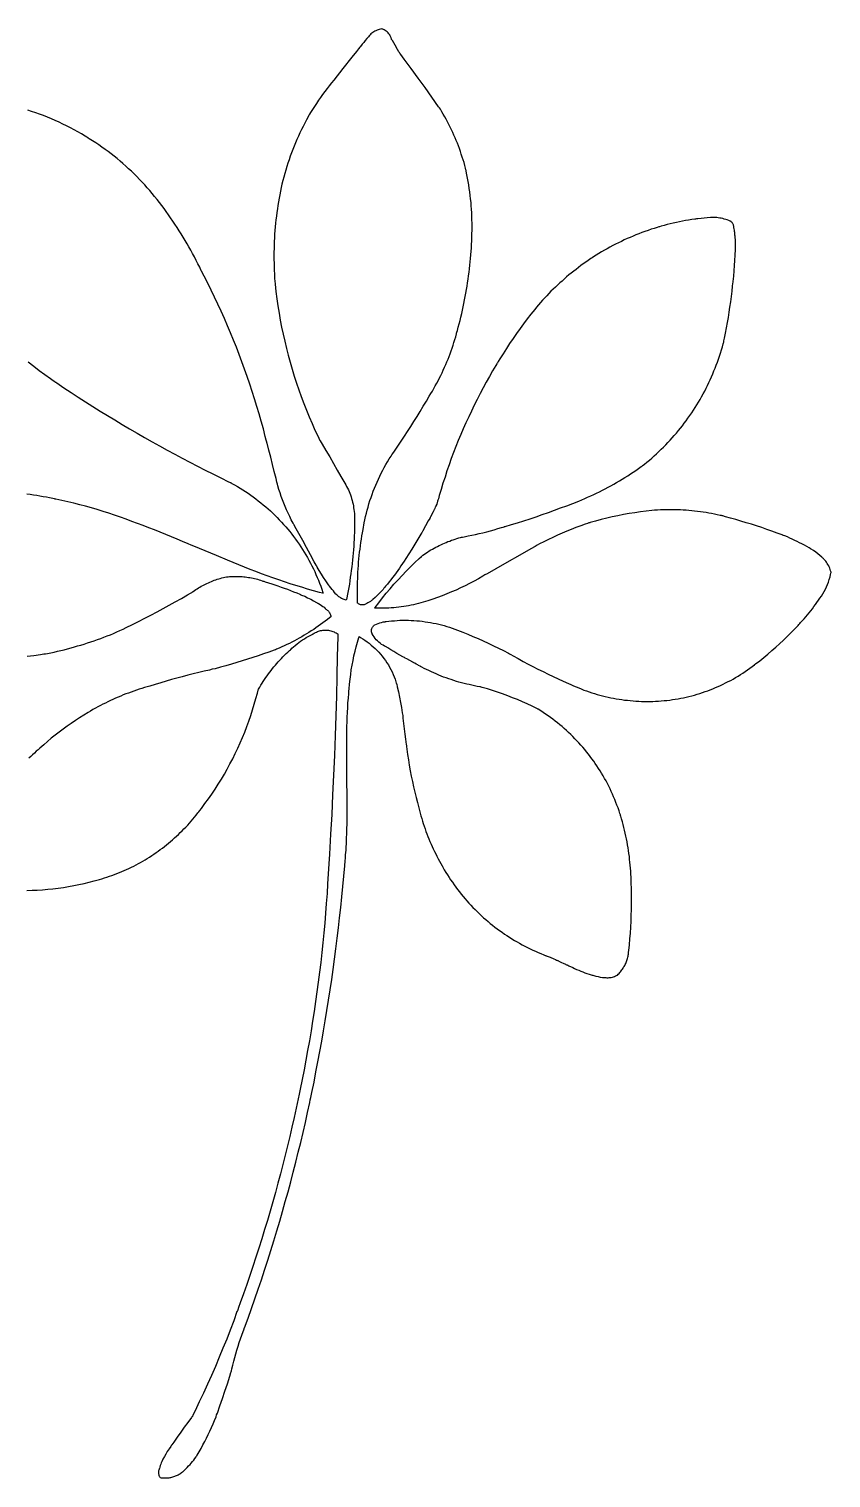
# Model space of a CAD drawing. Extents: x 0 to 908, y 0 to 337.
# Drawn here: x 745.5 to 810.9, y 20.9 to 138.9 of the extents above; entities that cross this region are included whole.
import ezdxf

# ---------------------------------------------------------------- set-up
doc = ezdxf.new("R2010")
doc.units = 0
doc.layers.add('_____1', color=18, linetype='CONTINUOUS')

msp = doc.modelspace()

# ---------------------------------------------------------------- linework, layer by layer
at = {"layer": '_____1'}
for points in [[(745.32, 68.76), (745.75, 68.77), (746.18, 68.79), (746.61, 68.81), (747.03, 68.85), (747.46, 68.89), (747.88, 68.94), (748.31, 69), (748.73, 69.07), (749.15, 69.15), (749.57, 69.23), (749.99, 69.33), (750.41, 69.43), (750.83, 69.54), (751.24, 69.65), (751.45, 69.71), (751.66, 69.78), (751.86, 69.84), (752.06, 69.91), (752.27, 69.98), (752.47, 70.05), (752.67, 70.13), (752.87, 70.21), (753.07, 70.29), (753.26, 70.38), (753.46, 70.46), (753.65, 70.55), (753.85, 70.65), (754.04, 70.74), (754.23, 70.84), (754.42, 70.94), (754.6, 71.04), (754.79, 71.15), (754.97, 71.26), (755.15, 71.37), (755.33, 71.48), (755.51, 71.6), (755.69, 71.71), (755.87, 71.84), (756.04, 71.96), (756.21, 72.08), (756.39, 72.21), (756.55, 72.34), (756.72, 72.47), (756.89, 72.61), (757.05, 72.75), (757.21, 72.89), (757.37, 73.03), (757.53, 73.17), (757.69, 73.32), (757.84, 73.47), (757.99, 73.62), (758.14, 73.77), (758.29, 73.92), (758.44, 74.08), (758.58, 74.24), (758.72, 74.4), (758.86, 74.57), (759, 74.73), (759.14, 74.9), (759.27, 75.07), (759.3, 75.11), (759.34, 75.16), (759.42, 75.26), (759.56, 75.44), (759.85, 75.83), (760.13, 76.21), (760.41, 76.61), (760.67, 77), (760.93, 77.41), (761.19, 77.81), (761.43, 78.22), (761.66, 78.64), (761.89, 79.06), (762.11, 79.48), (762.32, 79.91), (762.53, 80.34), (762.72, 80.78), (762.91, 81.21), (763.09, 81.66), (763.26, 82.1), (763.43, 82.55), (763.58, 83), (763.73, 83.46), (763.87, 83.92), (764, 84.38), (764.12, 84.84), (764.18, 85.08), (764.22, 85.16), (764.31, 85.32), (764.41, 85.47), (764.5, 85.63), (764.6, 85.79), (764.7, 85.94), (764.81, 86.09), (764.91, 86.24), (765.02, 86.39), (765.13, 86.54), (765.24, 86.68), (765.36, 86.83), (765.47, 86.97), (765.59, 87.11), (765.71, 87.25), (765.83, 87.39), (765.96, 87.52), (766.08, 87.66), (766.21, 87.79), (766.34, 87.92), (766.47, 88.05), (766.61, 88.17), (766.74, 88.3), (766.81, 88.36), (766.85, 88.39), (766.86, 88.4), (766.87, 88.41), (766.87, 88.41), (766.87, 88.41), (766.94, 88.48), (767.07, 88.6), (767.21, 88.72), (767.36, 88.84), (767.5, 88.95), (767.65, 89.06), (767.8, 89.16), (767.96, 89.26), (768.11, 89.36), (768.27, 89.45), (768.44, 89.53), (768.6, 89.61), (768.62, 89.62), (768.64, 89.64), (768.68, 89.66), (768.76, 89.71), (768.85, 89.76), (768.93, 89.8), (769.02, 89.84), (769.1, 89.87), (769.19, 89.9), (769.28, 89.92), (769.37, 89.94), (769.46, 89.95), (769.55, 89.96), (769.65, 89.96), (769.74, 89.96), (769.83, 89.96), (769.92, 89.95), (770.01, 89.93), (770.1, 89.91), (770.19, 89.89), (770.28, 89.86), (770.37, 89.82), (770.45, 89.78), (770.54, 89.74), (770.62, 89.69), (770.66, 89.66), (770.67, 89.66), (770.67, 89.65), (770.67, 89.65), (770.67, 89.65), (770.68, 89.65), (770.68, 89.65), (770.67, 89.62), (770.67, 89.42), (770.64, 87.81), (770.61, 86.2), (770.57, 84.59), (770.52, 82.98), (770.46, 81.37), (770.4, 79.76), (770.33, 78.15), (770.26, 76.55), (770.18, 74.94), (770.09, 73.33), (769.99, 71.72), (769.94, 70.92), (769.9, 70.11), (769.85, 69.31), (769.8, 68.51), (769.74, 67.7), (769.68, 66.9), (769.61, 66.1), (769.54, 65.3), (769.46, 64.49), (769.38, 63.69), (769.29, 62.89), (769.19, 62.09), (769.09, 61.3), (768.98, 60.5), (768.87, 59.7), (768.75, 58.9), (768.63, 58.11), (768.5, 57.31), (768.36, 56.52), (768.22, 55.73), (768.08, 54.94), (767.93, 54.14), (767.77, 53.35), (767.61, 52.57), (767.53, 52.17), (767.45, 51.79), (767.28, 51.02), (767.11, 50.25), (766.94, 49.48), (766.76, 48.72), (766.58, 47.95), (766.39, 47.19), (766.2, 46.43), (766, 45.67), (765.8, 44.91), (765.59, 44.15), (765.38, 43.39), (765.16, 42.64), (764.94, 41.88), (764.71, 41.13), (764.48, 40.38), (764.24, 39.63), (764, 38.88), (763.75, 38.13), (763.5, 37.39), (763.25, 36.65), (762.99, 35.9), (762.72, 35.16), (762.59, 34.79), (762.52, 34.61), (762.49, 34.52), (762.48, 34.49), (762.48, 34.48), (762.47, 34.47), (762.46, 34.45), (762.19, 33.7), (761.91, 32.95), (761.62, 32.21), (761.32, 31.47), (761.02, 30.73), (760.71, 29.99), (760.39, 29.26), (760.06, 28.53), (759.73, 27.81), (759.39, 27.09), (759.04, 26.37), (758.86, 26.01), (758.82, 25.92), (758.8, 25.9), (758.8, 25.89), (758.8, 25.89), (758.8, 25.89), (758.79, 25.88), (758.75, 25.83), (758.45, 25.43), (758.16, 25.03), (757.87, 24.63), (757.58, 24.22), (757.3, 23.82), (757.16, 23.61), (757.12, 23.56), (757.1, 23.54), (757.1, 23.52), (757.06, 23.47), (756.92, 23.27), (756.78, 23.06), (756.66, 22.85), (756.54, 22.64), (756.42, 22.42), (756.37, 22.31), (756.36, 22.3), (756.36, 22.3), (756.36, 22.29), (756.35, 22.28), (756.34, 22.25), (756.28, 22.14), (756.24, 22.02), (756.19, 21.91), (756.16, 21.79), (756.13, 21.67), (756.12, 21.64), (756.11, 21.63), (756.11, 21.61), (756.09, 21.55), (756.07, 21.49), (756.06, 21.43), (756.06, 21.37), (756.06, 21.3), (756.07, 21.24), (756.08, 21.18), (756.1, 21.12), (756.12, 21.06), (756.15, 21.01), (756.18, 20.96), (756.19, 20.94), (756.2, 20.94), (756.2, 20.93), (756.2, 20.93), (756.21, 20.93), (756.29, 20.92), (756.37, 20.91), (756.45, 20.9), (756.53, 20.9), (756.61, 20.9), (756.69, 20.9), (756.77, 20.9), (756.84, 20.91), (756.92, 20.92), (757, 20.93), (757.08, 20.95), (757.16, 20.97), (757.23, 20.99), (757.31, 21.01), (757.38, 21.04), (757.46, 21.07), (757.53, 21.1), (757.6, 21.13), (757.67, 21.17), (757.74, 21.21), (757.81, 21.25), (757.88, 21.29), (757.95, 21.34), (758.01, 21.39), (758.07, 21.44), (758.19, 21.54), (758.3, 21.65), (758.41, 21.76), (758.52, 21.88), (758.63, 22), (758.73, 22.11), (758.83, 22.24), (758.93, 22.36), (759.03, 22.49), (759.12, 22.62), (759.16, 22.68), (759.19, 22.71), (759.2, 22.73), (759.22, 22.76), (759.38, 23.04), (759.53, 23.31), (759.68, 23.59), (759.83, 23.87), (759.97, 24.15), (760.11, 24.44), (760.25, 24.72), (760.38, 25.01), (760.51, 25.3), (760.63, 25.59), (760.75, 25.89), (760.8, 26.04), (760.86, 26.18), (761.07, 26.78), (761.28, 27.38), (761.48, 27.98), (761.68, 28.58), (761.87, 29.19), (761.96, 29.49), (761.98, 29.56), (762, 29.64), (762.04, 29.8), (762.12, 30.1), (762.2, 30.41), (762.28, 30.71), (762.37, 31.02), (762.46, 31.32), (762.55, 31.63), (762.65, 31.93), (762.75, 32.23), (762.85, 32.53), (762.96, 32.83), (763.01, 32.98), (763.04, 33.05), (763.05, 33.09), (763.06, 33.11), (763.06, 33.11), (763.07, 33.12), (763.07, 33.12), (763.07, 33.12), (763.07, 33.12), (763.07, 33.13), (763.36, 33.91), (763.64, 34.7), (763.91, 35.48), (764.18, 36.27), (764.45, 37.05), (764.71, 37.84), (764.97, 38.64), (765.22, 39.43), (765.47, 40.22), (765.71, 41.02), (765.94, 41.82), (766.18, 42.61), (766.4, 43.41), (766.62, 44.22), (766.84, 45.02), (767.05, 45.82), (767.26, 46.63), (767.46, 47.43), (767.66, 48.24), (767.85, 49.05), (768.04, 49.86), (768.22, 50.67), (768.4, 51.49), (768.44, 51.69), (768.48, 51.9), (768.57, 52.31), (768.74, 53.14), (768.9, 53.97), (769.06, 54.81), (769.22, 55.64), (769.37, 56.48), (769.51, 57.31), (769.66, 58.15), (769.79, 58.98), (769.93, 59.82), (770.05, 60.66), (770.18, 61.5), (770.3, 62.33), (770.41, 63.17), (770.53, 64.01), (770.63, 64.86), (770.73, 65.7), (770.83, 66.54), (770.93, 67.38), (771.01, 68.23), (771.1, 69.07), (771.18, 69.91), (771.25, 70.76), (771.29, 71.18), (771.31, 71.39), (771.31, 71.42), (771.31, 71.43), (771.31, 71.43), (771.31, 71.44), (771.31, 71.45), (771.31, 71.47), (771.32, 71.67), (771.35, 72.05), (771.38, 72.82), (771.41, 73.6), (771.43, 74.37), (771.44, 75.14), (771.45, 75.91), (771.43, 76.69), (771.42, 77.46), (771.42, 78.23), (771.41, 79.01), (771.41, 79.78), (771.41, 81.33), (771.41, 81.71), (771.42, 82.1), (771.43, 82.49), (771.45, 82.87), (771.47, 83.26), (771.49, 83.65), (771.51, 84.03), (771.54, 84.42), (771.57, 84.8), (771.59, 84.99), (771.6, 85.19), (771.64, 85.57), (771.68, 85.96), (771.73, 86.34), (771.78, 86.72), (771.85, 87.1), (771.92, 87.48), (772, 87.86), (772.09, 88.24), (772.18, 88.61), (772.28, 88.99), (772.39, 89.36), (772.41, 89.41), (772.41, 89.43), (772.41, 89.43), (772.42, 89.44), (772.42, 89.44), (772.43, 89.43), (772.52, 89.37), (772.71, 89.26), (772.89, 89.14), (773.07, 89.02), (773.24, 88.89), (773.41, 88.75), (773.57, 88.61), (773.73, 88.46), (773.88, 88.31), (774.03, 88.16), (774.17, 88), (774.3, 87.83), (774.44, 87.66), (774.56, 87.49), (774.68, 87.31), (774.8, 87.13), (774.9, 86.94), (775.01, 86.75), (775.1, 86.56), (775.19, 86.36), (775.27, 86.16), (775.35, 85.96), (775.42, 85.76), (775.45, 85.65), (775.47, 85.6), (775.47, 85.59), (775.48, 85.58), (775.48, 85.58), (775.48, 85.56), (775.53, 85.35), (775.63, 84.93), (775.72, 84.51), (775.8, 84.08), (775.87, 83.65), (775.94, 83.22), (775.95, 83.11), (775.97, 83.01), (775.99, 82.79), (776.03, 82.36), (776.09, 81.93), (776.14, 81.5), (776.2, 81.07), (776.26, 80.64), (776.27, 80.58), (776.27, 80.57), (776.28, 80.54), (776.28, 80.49), (776.31, 80.27), (776.37, 79.83), (776.44, 79.39), (776.51, 78.95), (776.59, 78.51), (776.67, 78.08), (776.76, 77.64), (776.85, 77.21), (776.95, 76.77), (777.06, 76.34), (777.17, 75.91), (777.28, 75.48), (777.34, 75.27), (777.39, 75.05), (777.45, 74.84), (777.52, 74.63), (777.58, 74.41), (777.65, 74.2), (777.72, 73.99), (777.79, 73.78), (777.87, 73.57), (777.94, 73.36), (778.02, 73.16), (778.11, 72.95), (778.19, 72.75), (778.28, 72.54), (778.37, 72.34), (778.46, 72.14), (778.56, 71.94), (778.66, 71.74), (778.76, 71.54), (778.86, 71.34), (778.96, 71.15), (779.07, 70.95), (779.18, 70.76), (779.21, 70.71), (779.22, 70.69), (779.23, 70.67), (779.23, 70.67), (779.23, 70.66), (779.24, 70.65), (779.36, 70.44), (779.49, 70.23), (779.62, 70.03), (779.75, 69.82), (779.88, 69.62), (780.02, 69.42), (780.16, 69.22), (780.3, 69.03), (780.44, 68.83), (780.59, 68.64), (780.74, 68.45), (780.9, 68.27), (781.05, 68.08), (781.21, 67.9), (781.37, 67.72), (781.53, 67.55), (781.7, 67.37), (781.87, 67.2), (782.04, 67.03), (782.21, 66.87), (782.39, 66.7), (782.57, 66.54), (782.75, 66.38), (782.93, 66.23), (783.11, 66.07), (783.3, 65.92), (783.49, 65.77), (783.68, 65.63), (783.87, 65.49), (784.07, 65.35), (784.27, 65.21), (784.47, 65.08), (784.67, 64.95), (784.87, 64.82), (785.08, 64.69), (785.29, 64.57), (785.5, 64.45), (785.71, 64.34), (785.92, 64.22), (786.14, 64.11), (786.35, 64.01), (786.57, 63.9), (786.79, 63.8), (787.02, 63.7), (787.24, 63.61), (787.47, 63.52), (787.58, 63.47), (787.61, 63.46), (787.62, 63.46), (787.63, 63.46), (787.63, 63.46), (787.63, 63.45), (787.67, 63.44), (787.98, 63.32), (788.28, 63.19), (788.43, 63.12), (788.51, 63.09), (788.51, 63.08), (788.52, 63.08), (788.52, 63.08), (788.52, 63.08), (788.53, 63.08), (788.55, 63.07), (788.58, 63.05), (788.62, 63.04), (788.66, 63.02), (788.71, 63), (788.76, 62.97), (788.82, 62.95), (788.87, 62.92), (789.12, 62.81), (789.18, 62.78), (789.23, 62.76), (789.28, 62.73), (789.33, 62.71), (789.37, 62.69), (789.41, 62.67), (789.44, 62.66), (789.46, 62.65), (789.47, 62.65), (789.47, 62.65), (789.47, 62.65), (789.47, 62.65), (789.48, 62.64), (789.48, 62.64), (789.5, 62.63), (789.66, 62.55), (789.83, 62.48), (789.99, 62.4), (790.15, 62.33), (790.32, 62.26), (790.49, 62.19), (790.66, 62.13), (790.82, 62.06), (790.99, 62), (791.17, 61.95), (791.34, 61.89), (791.42, 61.86), (791.43, 61.86), (791.44, 61.86), (791.45, 61.86), (791.47, 61.85), (791.56, 61.82), (791.73, 61.77), (791.9, 61.74), (792.08, 61.7), (792.26, 61.68), (792.44, 61.66), (792.53, 61.66), (792.62, 61.65), (792.71, 61.65), (792.8, 61.66), (792.89, 61.67), (792.98, 61.68), (793.07, 61.7), (793.15, 61.72), (793.24, 61.75), (793.32, 61.79), (793.41, 61.83), (793.45, 61.85), (793.47, 61.86), (793.48, 61.86), (793.48, 61.87), (793.49, 61.87), (793.55, 61.94), (793.61, 62), (793.67, 62.07), (793.73, 62.13), (793.79, 62.2), (793.84, 62.28), (793.89, 62.35), (793.94, 62.42), (793.98, 62.5), (794.03, 62.57), (794.07, 62.65), (794.11, 62.73), (794.15, 62.81), (794.18, 62.89), (794.21, 62.97), (794.24, 63.06), (794.27, 63.14), (794.29, 63.22), (794.32, 63.31), (794.34, 63.4), (794.35, 63.48), (794.37, 63.57), (794.38, 63.66), (794.38, 63.68), (794.38, 63.69), (794.38, 63.69), (794.38, 63.71), (794.39, 63.74), (794.4, 63.86), (794.45, 64.33), (794.5, 64.81), (794.54, 65.29), (794.57, 65.77), (794.6, 66.25), (794.61, 66.73), (794.63, 67.21), (794.63, 67.69), (794.63, 68.17), (794.63, 68.65), (794.6, 69.61), (794.59, 69.85), (794.58, 70.09), (794.56, 70.33), (794.54, 70.57), (794.52, 70.81), (794.5, 71.05), (794.47, 71.29), (794.45, 71.53), (794.41, 71.77), (794.38, 72), (794.34, 72.24), (794.3, 72.48), (794.26, 72.72), (794.21, 72.95), (794.16, 73.19), (794.11, 73.42), (794.06, 73.66), (794, 73.89), (793.94, 74.12), (793.88, 74.35), (793.81, 74.59), (793.75, 74.82), (793.74, 74.83), (793.74, 74.84), (793.74, 74.84), (793.74, 74.85), (793.72, 74.91), (793.68, 75.02), (793.61, 75.25), (793.53, 75.48), (793.44, 75.71), (793.36, 75.93), (793.27, 76.16), (793.17, 76.38), (793.08, 76.6), (792.98, 76.82), (792.88, 77.04), (792.77, 77.25), (792.66, 77.46), (792.55, 77.68), (792.43, 77.88), (792.31, 78.09), (792.19, 78.3), (792.07, 78.5), (791.94, 78.7), (791.81, 78.9), (791.67, 79.1), (791.54, 79.3), (791.4, 79.49), (791.25, 79.68), (791.11, 79.87), (790.96, 80.05), (790.81, 80.24), (790.65, 80.42), (790.5, 80.6), (790.34, 80.78), (790.17, 80.95), (790.01, 81.12), (789.84, 81.29), (789.67, 81.46), (789.49, 81.63), (789.32, 81.79), (789.14, 81.95), (788.96, 82.11), (788.77, 82.26), (788.59, 82.41), (788.4, 82.56), (788.21, 82.71), (788.01, 82.85), (787.82, 82.99), (787.62, 83.13), (787.42, 83.26), (787.22, 83.39), (787.01, 83.52), (787, 83.52), (787, 83.52), (787, 83.53), (786.98, 83.53), (786.96, 83.55), (786.91, 83.57), (786.52, 83.76), (786.13, 83.95), (785.73, 84.13), (785.34, 84.3), (784.93, 84.46), (784.53, 84.62), (784.12, 84.77), (783.71, 84.91), (783.3, 85.05), (782.88, 85.17), (782.46, 85.29), (782.36, 85.32), (782.31, 85.33), (782.25, 85.35), (782.04, 85.38), (781.83, 85.43), (781.61, 85.47), (781.4, 85.52), (781.19, 85.57), (780.97, 85.62), (780.76, 85.67), (780.55, 85.73), (780.35, 85.79), (780.14, 85.86), (779.93, 85.93), (779.72, 86), (779.52, 86.07), (779.31, 86.14), (779.11, 86.22), (778.91, 86.3), (778.71, 86.39), (778.51, 86.47), (778.31, 86.56), (778.11, 86.66), (777.92, 86.75), (777.72, 86.85), (777.53, 86.95), (777.48, 86.97), (777.47, 86.98), (777.47, 86.98), (777.47, 86.98), (777.47, 86.98), (777.46, 86.98), (777.46, 86.98), (777.45, 86.99), (777.42, 87.01), (777.4, 87.02), (777.4, 87.02), (777.27, 87.09), (777.24, 87.11), (777.22, 87.12), (777.22, 87.12), (777.2, 87.13), (777.08, 87.2), (776.95, 87.27), (776.89, 87.3), (776.86, 87.32), (776.85, 87.32), (776.83, 87.33), (776.8, 87.35), (776.3, 87.62), (776.17, 87.69), (776.14, 87.7), (776.13, 87.71), (776.12, 87.72), (776.11, 87.72), (776.11, 87.72), (775.98, 87.79), (775.73, 87.93), (775.48, 88.07), (775.24, 88.22), (775, 88.37), (774.76, 88.53), (774.7, 88.56), (774.68, 88.57), (774.67, 88.58), (774.63, 88.6), (774.57, 88.63), (774.5, 88.66), (774.37, 88.73), (774.25, 88.8), (774.13, 88.89), (774.02, 88.98), (773.91, 89.08), (773.82, 89.18), (773.72, 89.29), (773.64, 89.41), (773.56, 89.53), (773.49, 89.66), (773.47, 89.69), (773.47, 89.71), (773.46, 89.72), (773.45, 89.75), (773.44, 89.82), (773.43, 89.89), (773.43, 89.96), (773.44, 90.02), (773.46, 90.09), (773.48, 90.15), (773.52, 90.21), (773.55, 90.27), (773.6, 90.32), (773.65, 90.36), (773.71, 90.4), (773.84, 90.46), (773.98, 90.51), (774.11, 90.55), (774.25, 90.59), (774.39, 90.63), (774.46, 90.64), (774.49, 90.65), (774.51, 90.65), (774.51, 90.65), (774.53, 90.65), (774.56, 90.66), (774.61, 90.67), (774.84, 90.69), (775.07, 90.72), (775.29, 90.73), (775.52, 90.75), (775.75, 90.76), (775.98, 90.76), (776.2, 90.76), (776.43, 90.76), (776.66, 90.75), (776.89, 90.74), (777.11, 90.73), (777.34, 90.71), (777.57, 90.68), (777.79, 90.65), (778.02, 90.62), (778.24, 90.58), (778.46, 90.54), (778.69, 90.5), (778.91, 90.45), (779.13, 90.39), (779.35, 90.33), (779.57, 90.27), (779.79, 90.2), (780.01, 90.13), (780.43, 89.96), (780.86, 89.8), (781.28, 89.62), (781.7, 89.45), (782.12, 89.27), (782.53, 89.08), (782.95, 88.89), (783.36, 88.69), (783.77, 88.49), (784.18, 88.29), (784.59, 88.08), (784.69, 88.03), (784.79, 87.97), (784.98, 87.86), (785.38, 87.64), (785.78, 87.42), (786.19, 87.2), (786.59, 86.99), (787, 86.78), (787.41, 86.58), (787.82, 86.38), (788.23, 86.19), (788.65, 85.99), (789.06, 85.81), (789.48, 85.62), (789.69, 85.52), (789.9, 85.43), (790.11, 85.34), (790.32, 85.25), (790.53, 85.17), (790.74, 85.08), (790.96, 85.01), (791.17, 84.93), (791.39, 84.86), (791.61, 84.79), (791.83, 84.73), (792.05, 84.67), (792.27, 84.61), (792.49, 84.56), (792.71, 84.51), (792.94, 84.46), (793.16, 84.41), (793.38, 84.37), (793.61, 84.34), (793.84, 84.3), (794.06, 84.27), (794.29, 84.25), (794.52, 84.22), (794.75, 84.2), (794.98, 84.18), (795.21, 84.17), (795.44, 84.16), (795.67, 84.15), (795.9, 84.15), (796.13, 84.15), (796.37, 84.16), (796.59, 84.17), (796.82, 84.18), (797.05, 84.2), (797.28, 84.22), (797.51, 84.24), (797.74, 84.27), (797.96, 84.3), (798.19, 84.33), (798.42, 84.37), (798.64, 84.41), (798.86, 84.46), (799.09, 84.51), (799.31, 84.56), (799.53, 84.61), (799.75, 84.67), (799.97, 84.74), (800.19, 84.8), (800.41, 84.87), (800.62, 84.95), (800.84, 85.02), (801.05, 85.1), (801.26, 85.19), (801.47, 85.28), (801.68, 85.37), (801.89, 85.46), (802.1, 85.56), (802.3, 85.66), (802.51, 85.77), (802.71, 85.87), (802.91, 85.98), (803.11, 86.1), (803.31, 86.22), (803.5, 86.34), (803.7, 86.46), (803.89, 86.59), (804.08, 86.72), (804.27, 86.86), (804.46, 86.99), (804.64, 87.14), (804.64, 87.14), (804.64, 87.14), (804.64, 87.14), (804.64, 87.14), (804.64, 87.14), (804.64, 87.14), (804.64, 87.14), (804.65, 87.14), (804.66, 87.15), (804.74, 87.21), (805.08, 87.47), (805.41, 87.74), (805.74, 88.01), (806.06, 88.29), (806.38, 88.57), (806.7, 88.85), (807.01, 89.14), (807.31, 89.44), (807.62, 89.74), (807.91, 90.04), (808.2, 90.35), (808.28, 90.43), (808.31, 90.47), (808.32, 90.48), (808.33, 90.48), (808.34, 90.49), (808.41, 90.57), (808.55, 90.73), (808.69, 90.88), (808.83, 91.05), (808.97, 91.21), (809.11, 91.37), (809.24, 91.54), (809.37, 91.71), (809.5, 91.88), (809.62, 92.05), (809.74, 92.22), (809.86, 92.4), (809.99, 92.57), (810.12, 92.74), (810.23, 92.92), (810.34, 93.11), (810.44, 93.29), (810.53, 93.49), (810.61, 93.68), (810.69, 93.88), (810.75, 94.08), (810.81, 94.29), (810.86, 94.5), (810.88, 94.6), (810.89, 94.65), (810.89, 94.67), (810.89, 94.67), (810.89, 94.69), (810.86, 94.8), (810.83, 94.9), (810.79, 95.01), (810.74, 95.11), (810.7, 95.21), (810.64, 95.3), (810.58, 95.4), (810.52, 95.49), (810.46, 95.58), (810.39, 95.66), (810.31, 95.75), (810.27, 95.79), (810.23, 95.82), (810.15, 95.9), (809.99, 96.04), (809.81, 96.18), (809.64, 96.31), (809.46, 96.44), (809.27, 96.56), (809.26, 96.57), (809.25, 96.57), (809.25, 96.57), (809.24, 96.58), (809.2, 96.6), (809.1, 96.66), (808.91, 96.77), (808.72, 96.87), (808.52, 96.98), (808.32, 97.08), (808.13, 97.18), (807.93, 97.27), (807.73, 97.37), (807.53, 97.46), (807.33, 97.55), (807.12, 97.63), (807.02, 97.67), (806.97, 97.69), (806.94, 97.7), (806.94, 97.71), (806.93, 97.71), (806.93, 97.71), (806.9, 97.72), (806.49, 97.87), (806.07, 98.02), (805.65, 98.17), (805.24, 98.31), (804.82, 98.45), (804.4, 98.58), (803.97, 98.71), (803.55, 98.84), (803.13, 98.96), (802.7, 99.09), (802.28, 99.2), (802.07, 99.26), (802.01, 99.27), (801.96, 99.29), (801.84, 99.31), (801.61, 99.36), (801.39, 99.41), (801.16, 99.46), (800.93, 99.5), (800.7, 99.54), (800.47, 99.57), (800.24, 99.6), (800, 99.63), (799.77, 99.66), (799.54, 99.68), (799.31, 99.7), (799.08, 99.72), (798.84, 99.74), (798.61, 99.75), (798.38, 99.76), (798.15, 99.76), (797.91, 99.77), (797.68, 99.77), (797.45, 99.76), (797.21, 99.76), (796.98, 99.75), (796.75, 99.74), (796.63, 99.73), (796.51, 99.72), (796.28, 99.7), (795.82, 99.65), (795.35, 99.59), (794.89, 99.52), (794.43, 99.45), (793.97, 99.37), (793.51, 99.28), (793.06, 99.18), (792.6, 99.08), (792.15, 98.97), (791.7, 98.85), (791.25, 98.72), (791.22, 98.71), (791.2, 98.71), (791.15, 98.69), (791.05, 98.66), (790.86, 98.59), (790.48, 98.46), (790.09, 98.31), (789.71, 98.17), (789.34, 98.01), (788.96, 97.85), (788.59, 97.69), (788.22, 97.52), (787.85, 97.34), (787.48, 97.16), (787.12, 96.98), (786.94, 96.88), (786.85, 96.83), (786.76, 96.78), (786.41, 96.58), (785.7, 96.17), (784.28, 95.36), (782.85, 94.56), (782.68, 94.46), (782.5, 94.36), (782.15, 94.15), (781.79, 93.96), (781.43, 93.76), (781.06, 93.58), (780.69, 93.4), (780.32, 93.23), (779.95, 93.07), (779.57, 92.91), (779.19, 92.76), (778.81, 92.62), (778.42, 92.49), (778.03, 92.35), (777.84, 92.29), (777.64, 92.24), (777.45, 92.18), (777.25, 92.13), (777.05, 92.08), (776.85, 92.03), (776.65, 91.99), (776.45, 91.95), (776.25, 91.92), (776.05, 91.88), (775.85, 91.85), (775.65, 91.83), (775.44, 91.8), (775.24, 91.79), (775.04, 91.77), (774.83, 91.76), (774.63, 91.75), (774.42, 91.74), (774.22, 91.74), (774.02, 91.74), (773.81, 91.74), (773.71, 91.74), (773.68, 91.74), (773.68, 91.74), (773.67, 91.74), (773.67, 91.74), (773.67, 91.74), (773.68, 91.76), (773.72, 91.8), (774.02, 92.19), (774.32, 92.58), (774.63, 92.96), (774.94, 93.33), (775.26, 93.7), (775.59, 94.06), (775.92, 94.42), (776.26, 94.77), (776.6, 95.12), (776.95, 95.46), (777.31, 95.8), (777.49, 95.97), (777.5, 95.98), (777.51, 95.98), (777.52, 96), (777.55, 96.02), (777.62, 96.06), (777.74, 96.15), (777.87, 96.24), (778, 96.32), (778.13, 96.41), (778.27, 96.49), (778.4, 96.56), (778.54, 96.64), (778.67, 96.71), (778.81, 96.78), (778.95, 96.85), (779.09, 96.92), (779.23, 96.99), (779.37, 97.05), (779.51, 97.11), (779.66, 97.17), (779.8, 97.22), (779.95, 97.28), (780.09, 97.33), (780.24, 97.38), (780.39, 97.42), (780.54, 97.47), (780.69, 97.51), (780.76, 97.53), (780.84, 97.54), (780.99, 97.57), (781.3, 97.63), (781.6, 97.7), (781.91, 97.76), (782.21, 97.83), (782.51, 97.9), (782.82, 97.98), (783.12, 98.06), (783.42, 98.14), (783.72, 98.23), (784.02, 98.32), (784.17, 98.36), (784.24, 98.38), (784.28, 98.4), (784.3, 98.4), (784.3, 98.4), (784.31, 98.41), (784.33, 98.41), (784.83, 98.56), (785.34, 98.71), (785.85, 98.87), (786.35, 99.03), (786.85, 99.19), (787.35, 99.37), (787.85, 99.54), (788.35, 99.72), (788.84, 99.91), (789.34, 100.09), (789.83, 100.29), (790.32, 100.48), (790.57, 100.58), (790.81, 100.68), (791.05, 100.79), (791.3, 100.9), (791.54, 101.01), (791.78, 101.12), (792.01, 101.24), (792.25, 101.35), (792.49, 101.47), (792.72, 101.6), (792.95, 101.72), (793.18, 101.85), (793.41, 101.98), (793.64, 102.12), (793.87, 102.25), (794.09, 102.39), (794.32, 102.53), (794.54, 102.68), (794.76, 102.82), (794.98, 102.97), (795.19, 103.12), (795.41, 103.28), (795.52, 103.35), (795.54, 103.37), (795.56, 103.38), (795.56, 103.39), (795.57, 103.39), (795.58, 103.4), (795.68, 103.48), (795.88, 103.65), (796.08, 103.81), (796.28, 103.98), (796.48, 104.16), (796.67, 104.33), (796.86, 104.51), (797.04, 104.69), (797.23, 104.87), (797.41, 105.05), (797.59, 105.24), (797.77, 105.43), (797.94, 105.62), (798.11, 105.82), (798.28, 106.01), (798.45, 106.21), (798.61, 106.41), (798.77, 106.61), (798.93, 106.82), (799.08, 107.02), (799.23, 107.23), (799.38, 107.44), (799.53, 107.66), (799.67, 107.87), (799.81, 108.09), (799.95, 108.31), (800.08, 108.53), (800.21, 108.75), (800.34, 108.97), (800.47, 109.2), (800.59, 109.43), (800.71, 109.66), (800.82, 109.89), (800.93, 110.12), (801.04, 110.35), (801.15, 110.59), (801.25, 110.83), (801.35, 111.07), (801.45, 111.31), (801.54, 111.55), (801.63, 111.79), (801.72, 112.04), (801.8, 112.28), (801.88, 112.53), (801.96, 112.78), (802.03, 113.03), (802.1, 113.28), (802.11, 113.31), (802.12, 113.33), (802.12, 113.34), (802.12, 113.34), (802.13, 113.37), (802.14, 113.42), (802.16, 113.53), (802.2, 113.74), (802.29, 114.16), (802.37, 114.58), (802.44, 115.01), (802.52, 115.43), (802.58, 115.86), (802.65, 116.28), (802.71, 116.71), (802.77, 117.14), (802.82, 117.56), (802.87, 117.99), (802.89, 118.2), (802.91, 118.31), (802.91, 118.32), (802.91, 118.32), (802.91, 118.33), (802.91, 118.34), (802.91, 118.37), (802.96, 118.79), (803, 119.22), (803.03, 119.65), (803.06, 120.08), (803.08, 120.51), (803.08, 120.72), (803.09, 120.78), (803.09, 120.8), (803.09, 120.82), (803.09, 120.82), (803.09, 120.83), (803.09, 120.88), (803.09, 121.1), (803.1, 121.31), (803.09, 121.53), (803.09, 121.74), (803.07, 121.95), (803.07, 122.06), (803.07, 122.08), (803.07, 122.08), (803.07, 122.08), (803.06, 122.1), (803.06, 122.12), (803.05, 122.23), (803.04, 122.34), (803.03, 122.44), (803.01, 122.55), (802.99, 122.66), (802.98, 122.71), (802.98, 122.76), (802.97, 122.82), (802.96, 122.87), (802.95, 122.92), (802.93, 122.98), (802.91, 123.02), (802.88, 123.07), (802.85, 123.12), (802.82, 123.16), (802.78, 123.2), (802.74, 123.24), (802.72, 123.26), (802.72, 123.26), (802.71, 123.26), (802.7, 123.27), (802.67, 123.28), (802.55, 123.33), (802.43, 123.38), (802.31, 123.41), (802.19, 123.45), (802.07, 123.48), (801.94, 123.51), (801.82, 123.53), (801.69, 123.54), (801.57, 123.56), (801.44, 123.56), (801.31, 123.57), (801.06, 123.56), (800.8, 123.55), (800.55, 123.53), (800.3, 123.5), (800.04, 123.47), (799.92, 123.46), (799.85, 123.45), (799.82, 123.44), (799.8, 123.44), (799.8, 123.44), (799.79, 123.44), (799.79, 123.44), (799.53, 123.4), (799.28, 123.36), (799.03, 123.32), (798.78, 123.27), (798.53, 123.22), (798.28, 123.17), (798.03, 123.11), (797.78, 123.05), (797.54, 122.99), (797.29, 122.93), (797.04, 122.86), (796.92, 122.82), (796.89, 122.82), (796.88, 122.81), (796.88, 122.81), (796.87, 122.81), (796.84, 122.8), (796.72, 122.76), (796.47, 122.69), (796.22, 122.61), (795.97, 122.52), (795.72, 122.43), (795.48, 122.34), (795.23, 122.25), (794.99, 122.16), (794.75, 122.06), (794.51, 121.95), (794.27, 121.85), (794.03, 121.74), (793.8, 121.63), (793.56, 121.52), (793.33, 121.4), (793.1, 121.28), (792.87, 121.16), (792.64, 121.03), (792.41, 120.9), (792.19, 120.77), (791.96, 120.64), (791.74, 120.5), (791.52, 120.36), (791.41, 120.29), (791.35, 120.26), (791.3, 120.22), (791.1, 120.08), (790.89, 119.94), (790.69, 119.8), (790.49, 119.65), (790.3, 119.5), (790.1, 119.35), (789.91, 119.2), (789.71, 119.04), (789.52, 118.89), (789.33, 118.73), (789.15, 118.57), (788.96, 118.4), (788.78, 118.24), (788.6, 118.07), (788.42, 117.9), (788.24, 117.73), (788.06, 117.56), (787.89, 117.38), (787.72, 117.2), (787.55, 117.02), (787.38, 116.84), (787.21, 116.66), (787.05, 116.47), (786.89, 116.28), (786.74, 116.09), (786.43, 115.7), (786.13, 115.31), (785.83, 114.92), (785.54, 114.52), (785.25, 114.12), (784.97, 113.71), (784.69, 113.3), (784.42, 112.89), (784.15, 112.47), (783.89, 112.05), (783.76, 111.84), (783.7, 111.74), (783.69, 111.72), (783.69, 111.72), (783.68, 111.71), (783.67, 111.7), (783.64, 111.64), (783.57, 111.53), (783.3, 111.07), (783.04, 110.62), (782.78, 110.16), (782.53, 109.69), (782.28, 109.23), (782.04, 108.76), (781.8, 108.29), (781.57, 107.81), (781.35, 107.34), (781.13, 106.86), (780.91, 106.37), (780.71, 105.89), (780.5, 105.4), (780.31, 104.91), (780.12, 104.42), (779.93, 103.93), (779.76, 103.43), (779.58, 102.93), (779.42, 102.43), (779.25, 101.93), (779.1, 101.42), (778.95, 100.92), (778.88, 100.66), (778.84, 100.54), (778.82, 100.47), (778.82, 100.44), (778.81, 100.42), (778.81, 100.42), (778.81, 100.42), (778.8, 100.4), (778.79, 100.37), (778.74, 100.23), (778.68, 100.09), (778.66, 100.03), (778.63, 99.97), (778.58, 99.87), (778.53, 99.76), (778.52, 99.73), (778.51, 99.72), (778.51, 99.72), (778.51, 99.71), (778.5, 99.71), (778.45, 99.6), (778.24, 99.19), (778.21, 99.14), (778.2, 99.11), (778.19, 99.1), (778.19, 99.09), (778.17, 99.06), (778.06, 98.86), (777.84, 98.45), (777.61, 98.04), (777.55, 97.94), (777.53, 97.92), (777.53, 97.91), (777.52, 97.9), (777.51, 97.87), (777.45, 97.77), (777.21, 97.37), (776.97, 96.97), (776.72, 96.57), (776.47, 96.18), (776.22, 95.79), (776.09, 95.59), (775.96, 95.4), (775.83, 95.2), (775.7, 95.01), (775.57, 94.82), (775.43, 94.63), (775.29, 94.44), (775.15, 94.26), (775.01, 94.07), (774.86, 93.89), (774.72, 93.71), (774.57, 93.53), (774.49, 93.44), (774.47, 93.42), (774.46, 93.41), (774.46, 93.4), (774.46, 93.4), (774.44, 93.38), (774.37, 93.28), (774.21, 93.11), (774.05, 92.94), (773.89, 92.77), (773.72, 92.61), (773.54, 92.46), (773.52, 92.45), (773.5, 92.44), (773.5, 92.43), (773.5, 92.43), (773.48, 92.41), (773.43, 92.37), (773.34, 92.3), (773.24, 92.23), (773.14, 92.18), (773.04, 92.12), (772.93, 92.08), (772.87, 92.05), (772.82, 92.03), (772.76, 92.02), (772.7, 92.01), (772.65, 92.01), (772.59, 92.02), (772.53, 92.03), (772.48, 92.05), (772.42, 92.07), (772.37, 92.11), (772.33, 92.14), (772.31, 92.16), (772.29, 92.17), (772.29, 92.18), (772.29, 92.18), (772.29, 92.18), (772.29, 92.19), (772.29, 92.21), (772.29, 92.28), (772.28, 92.54), (772.28, 92.81), (772.28, 93.08), (772.28, 93.35), (772.28, 93.62), (772.29, 93.89), (772.3, 94.16), (772.31, 94.42), (772.32, 94.69), (772.34, 94.96), (772.36, 95.23), (772.38, 95.5), (772.4, 95.76), (772.43, 96.03), (772.46, 96.3), (772.49, 96.56), (772.53, 96.83), (772.56, 97.1), (772.6, 97.36), (772.65, 97.63), (772.69, 97.89), (772.74, 98.16), (772.84, 98.69), (772.89, 98.95), (772.95, 99.21), (773.01, 99.48), (773.08, 99.74), (773.15, 99.99), (773.22, 100.25), (773.3, 100.51), (773.39, 100.76), (773.48, 101.02), (773.57, 101.27), (773.67, 101.52), (773.77, 101.77), (773.88, 102.01), (773.99, 102.26), (774.1, 102.5), (774.22, 102.74), (774.34, 102.98), (774.47, 103.22), (774.6, 103.45), (774.74, 103.68), (774.88, 103.91), (775.02, 104.14), (775.09, 104.25), (775.16, 104.35), (775.3, 104.55), (775.57, 104.95), (775.84, 105.35), (776.11, 105.75), (776.37, 106.15), (776.63, 106.56), (776.89, 106.96), (777.15, 107.37), (777.4, 107.78), (777.65, 108.2), (777.9, 108.61), (778.14, 109.03), (778.27, 109.23), (778.39, 109.44), (778.51, 109.65), (778.63, 109.86), (778.75, 110.07), (778.86, 110.28), (778.97, 110.5), (779.08, 110.71), (779.18, 110.93), (779.28, 111.15), (779.38, 111.37), (779.48, 111.59), (779.57, 111.81), (779.67, 112.03), (779.75, 112.26), (779.84, 112.48), (779.92, 112.71), (780, 112.94), (780.08, 113.17), (780.15, 113.4), (780.22, 113.63), (780.29, 113.86), (780.35, 114.09), (780.37, 114.15), (780.39, 114.22), (780.43, 114.36), (780.5, 114.63), (780.57, 114.91), (780.65, 115.18), (780.71, 115.46), (780.78, 115.74), (780.84, 116.02), (780.9, 116.3), (780.96, 116.58), (781.02, 116.86), (781.07, 117.14), (781.12, 117.42), (781.17, 117.7), (781.22, 117.98), (781.26, 118.26), (781.3, 118.54), (781.34, 118.83), (781.38, 119.11), (781.41, 119.39), (781.44, 119.68), (781.47, 119.96), (781.5, 120.24), (781.52, 120.53), (781.57, 121.1), (781.59, 121.38), (781.6, 121.67), (781.62, 121.95), (781.62, 122.24), (781.63, 122.53), (781.63, 122.81), (781.63, 123.1), (781.62, 123.38), (781.61, 123.67), (781.6, 123.95), (781.58, 124.24), (781.56, 124.52), (781.54, 124.8), (781.51, 125.09), (781.48, 125.37), (781.44, 125.65), (781.4, 125.94), (781.36, 126.22), (781.31, 126.5), (781.26, 126.78), (781.21, 127.06), (781.15, 127.34), (781.15, 127.36), (781.15, 127.38), (781.14, 127.4), (781.12, 127.46), (781.09, 127.58), (781.03, 127.81), (780.97, 128.04), (780.9, 128.27), (780.83, 128.5), (780.75, 128.72), (780.68, 128.95), (780.59, 129.18), (780.51, 129.4), (780.43, 129.62), (780.34, 129.84), (780.24, 130.06), (780.15, 130.28), (780.05, 130.5), (779.95, 130.72), (779.84, 130.93), (779.74, 131.15), (779.63, 131.36), (779.52, 131.57), (779.4, 131.78), (779.28, 131.99), (779.16, 132.19), (779.04, 132.4), (778.97, 132.5), (778.9, 132.6), (778.35, 133.38), (777.8, 134.16), (777.23, 134.93), (776.67, 135.7), (776.1, 136.47), (775.81, 136.86), (775.74, 136.95), (775.71, 137), (775.69, 137.02), (775.68, 137.03), (775.66, 137.08), (775.56, 137.26), (775.35, 137.62), (775.13, 137.98), (775.07, 138.07), (775.07, 138.08), (775.06, 138.1), (775.06, 138.12), (775.04, 138.17), (775.03, 138.22), (775.01, 138.27), (774.96, 138.36), (774.91, 138.45), (774.85, 138.54), (774.78, 138.61), (774.71, 138.69), (774.63, 138.75), (774.54, 138.81), (774.45, 138.86), (774.4, 138.88), (774.36, 138.9), (774.31, 138.92), (774.28, 138.93), (774.27, 138.93), (774.26, 138.93), (774.16, 138.91), (774.06, 138.89), (773.97, 138.86), (773.88, 138.82), (773.79, 138.78), (773.7, 138.74), (773.62, 138.69), (773.53, 138.64), (773.46, 138.58), (773.38, 138.52), (773.31, 138.45), (773.27, 138.41), (773.24, 138.38), (773.17, 138.3), (773.04, 138.15), (772.91, 137.99), (772.79, 137.83), (772.66, 137.68), (772.54, 137.51), (772.52, 137.49), (772.48, 137.44), (772.38, 137.32), (772.2, 137.09), (771.83, 136.62), (771.1, 135.7), (770.35, 134.77), (770.16, 134.54), (769.98, 134.31), (769.8, 134.08), (769.62, 133.84), (769.44, 133.6), (769.27, 133.36), (769.1, 133.12), (768.93, 132.87), (768.77, 132.62), (768.61, 132.37), (768.46, 132.12), (768.38, 131.99), (768.36, 131.96), (768.36, 131.96), (768.35, 131.94), (768.33, 131.91), (768.26, 131.78), (768.12, 131.52), (767.98, 131.26), (767.85, 130.99), (767.72, 130.73), (767.59, 130.46), (767.47, 130.2), (767.35, 129.93), (767.23, 129.66), (767.12, 129.38), (767.01, 129.11), (766.9, 128.83), (766.8, 128.56), (766.71, 128.28), (766.61, 128), (766.52, 127.72), (766.44, 127.44), (766.36, 127.15), (766.28, 126.87), (766.2, 126.58), (766.13, 126.3), (766.07, 126.01), (766, 125.72), (765.95, 125.43), (765.89, 125.14), (765.84, 124.85), (765.79, 124.56), (765.75, 124.27), (765.71, 123.97), (765.67, 123.68), (765.64, 123.39), (765.61, 123.1), (765.58, 122.8), (765.55, 122.51), (765.53, 122.21), (765.51, 121.92), (765.5, 121.63), (765.49, 121.33), (765.48, 121.04), (765.47, 120.74), (765.47, 120.45), (765.47, 120.15), (765.48, 119.86), (765.48, 119.56), (765.49, 119.27), (765.51, 118.97), (765.53, 118.68), (765.53, 118.64), (765.53, 118.57), (765.55, 118.42), (765.58, 118.13), (765.64, 117.54), (765.72, 116.96), (765.8, 116.37), (765.89, 115.79), (765.99, 115.21), (766.1, 114.64), (766.22, 114.06), (766.35, 113.49), (766.49, 112.91), (766.64, 112.35), (766.79, 111.78), (766.95, 111.21), (767.13, 110.65), (767.31, 110.09), (767.5, 109.54), (767.7, 108.98), (767.9, 108.43), (768.12, 107.89), (768.34, 107.34), (768.58, 106.8), (768.82, 106.26), (769.07, 105.73), (769.2, 105.46), (769.2, 105.45), (769.21, 105.44), (769.21, 105.43), (769.22, 105.42), (769.24, 105.39), (769.4, 105.12), (769.71, 104.6), (770.02, 104.07), (770.33, 103.53), (770.63, 103), (770.93, 102.47), (771.01, 102.33), (771.09, 102.21), (771.18, 102.08), (771.26, 101.94), (771.33, 101.81), (771.4, 101.67), (771.47, 101.53), (771.54, 101.4), (771.6, 101.25), (771.66, 101.11), (771.71, 100.97), (771.76, 100.82), (771.8, 100.68), (771.85, 100.53), (771.88, 100.38), (771.92, 100.23), (771.95, 100.08), (771.97, 99.93), (772, 99.78), (772.01, 99.62), (772.03, 99.47), (772.04, 99.31), (772.04, 99.16), (772.05, 99.01), (772.05, 98.97), (772.05, 98.96), (772.05, 98.95), (772.05, 98.94), (772.05, 98.91), (772.05, 98.77), (772.04, 98.48), (772.04, 98.2), (772.03, 97.92), (772.02, 97.64), (772.01, 97.36), (771.99, 97.07), (771.98, 96.79), (771.96, 96.51), (771.93, 96.23), (771.91, 95.95), (771.88, 95.67), (771.85, 95.39), (771.82, 95.11), (771.78, 94.83), (771.75, 94.55), (771.7, 94.27), (771.66, 93.99), (771.62, 93.71), (771.57, 93.43), (771.52, 93.16), (771.47, 92.88), (771.41, 92.6), (771.38, 92.46), (771.37, 92.4), (771.36, 92.4), (771.28, 92.42), (771.2, 92.45), (771.13, 92.48), (771.05, 92.51), (770.98, 92.55), (770.91, 92.59), (770.84, 92.64), (770.77, 92.68), (770.71, 92.73), (770.65, 92.79), (770.59, 92.84), (770.53, 92.9), (770.42, 93.02), (770.32, 93.15), (770.21, 93.28), (770.11, 93.4), (770.01, 93.53), (769.96, 93.6), (769.95, 93.62), (769.95, 93.62), (769.95, 93.62), (769.94, 93.63), (769.93, 93.65), (769.88, 93.72), (769.7, 93.99), (769.52, 94.26), (769.34, 94.53), (769.17, 94.81), (769, 95.09), (768.96, 95.16), (768.94, 95.2), (768.93, 95.22), (768.92, 95.22), (768.92, 95.23), (768.91, 95.24), (768.76, 95.52), (768.46, 96.1), (768.14, 96.68), (767.83, 97.25), (767.51, 97.82), (767.19, 98.39), (767.11, 98.54), (767.09, 98.57), (767.07, 98.61), (767.03, 98.67), (766.89, 98.94), (766.76, 99.21), (766.63, 99.48), (766.51, 99.75), (766.39, 100.02), (766.27, 100.3), (766.17, 100.58), (766.06, 100.86), (765.97, 101.14), (765.88, 101.43), (765.79, 101.72), (765.75, 101.86), (765.72, 102.01), (765.65, 102.3), (765.5, 102.88), (765.36, 103.46), (765.21, 104.04), (765.06, 104.63), (764.91, 105.2), (764.9, 105.22), (764.9, 105.23), (764.9, 105.23), (764.9, 105.23), (764.9, 105.23), (764.89, 105.27), (764.85, 105.43), (764.77, 105.74), (764.61, 106.35), (764.44, 106.97), (764.26, 107.58), (764.08, 108.19), (763.89, 108.8), (763.7, 109.4), (763.5, 110.01), (763.29, 110.61), (763.08, 111.21), (762.86, 111.81), (762.64, 112.4), (762.41, 113), (762.17, 113.59), (761.93, 114.18), (761.68, 114.76), (761.43, 115.35), (761.17, 115.93), (760.9, 116.51), (760.63, 117.08), (760.35, 117.66), (760.07, 118.23), (759.78, 118.79), (759.63, 119.08), (759.61, 119.11), (759.61, 119.13), (759.6, 119.14), (759.59, 119.17), (759.55, 119.24), (759.42, 119.52), (759.28, 119.8), (759.14, 120.08), (758.99, 120.36), (758.84, 120.63), (758.69, 120.9), (758.54, 121.17), (758.39, 121.44), (758.23, 121.71), (758.07, 121.98), (757.91, 122.24), (757.74, 122.5), (757.57, 122.77), (757.4, 123.03), (757.23, 123.28), (757.05, 123.54), (756.87, 123.79), (756.69, 124.05), (756.51, 124.3), (756.32, 124.55), (756.13, 124.79), (755.94, 125.04), (755.74, 125.28), (755.55, 125.52), (755.35, 125.76), (755.14, 126), (754.94, 126.23), (754.72, 126.46), (754.51, 126.68), (754.29, 126.9), (754.07, 127.12), (753.85, 127.34), (753.62, 127.55), (753.39, 127.76), (753.16, 127.97), (752.93, 128.17), (752.69, 128.37), (752.45, 128.56), (752.2, 128.75), (751.95, 128.94), (751.7, 129.12), (751.45, 129.3), (751.19, 129.48), (750.94, 129.65), (750.68, 129.82), (750.41, 129.99), (750.34, 130.03), (750.31, 130.05), (750.3, 130.06), (750.3, 130.06), (750.29, 130.06), (750.22, 130.11), (750.07, 130.2), (749.78, 130.38), (749.48, 130.55), (749.18, 130.71), (748.88, 130.88), (748.57, 131.03), (748.26, 131.18), (747.95, 131.33), (747.64, 131.47), (747.33, 131.61), (747.01, 131.74), (746.69, 131.87), (746.37, 131.99), (746.05, 132.11), (745.72, 132.22), (745.4, 132.32)], [(745.44, 111.81), (745.89, 111.46), (746.34, 111.12), (746.79, 110.78), (747.25, 110.45), (747.48, 110.29), (747.6, 110.21), (747.65, 110.17), (747.67, 110.16), (747.68, 110.15), (747.68, 110.15), (747.69, 110.15), (747.76, 110.1), (748.35, 109.71), (748.93, 109.32), (749.52, 108.94), (750.11, 108.56), (750.71, 108.18), (751.3, 107.81), (751.9, 107.44), (752.5, 107.08), (753.1, 106.72), (753.71, 106.36), (754.32, 106.01), (754.92, 105.66), (755.54, 105.31), (756.15, 104.97), (756.76, 104.63), (757.38, 104.29), (758, 103.96), (758.62, 103.64), (759.25, 103.31), (759.87, 102.99), (760.5, 102.68), (761.13, 102.36), (761.76, 102.05), (761.92, 101.98), (761.94, 101.97), (761.95, 101.96), (761.98, 101.95), (762.04, 101.91), (762.26, 101.79), (762.49, 101.66), (762.71, 101.53), (762.93, 101.39), (763.15, 101.25), (763.37, 101.11), (763.58, 100.96), (763.79, 100.81), (764, 100.66), (764.2, 100.5), (764.4, 100.34), (764.6, 100.18), (764.8, 100.01), (764.99, 99.84), (765.18, 99.67), (765.37, 99.49), (765.55, 99.32), (765.73, 99.13), (765.91, 98.95), (766.09, 98.76), (766.26, 98.57), (766.43, 98.38), (766.6, 98.19), (766.76, 97.99), (766.92, 97.79), (767.07, 97.59), (767.23, 97.38), (767.38, 97.17), (767.52, 96.96), (767.67, 96.75), (767.81, 96.53), (767.94, 96.32), (768.08, 96.1), (768.21, 95.87), (768.33, 95.65), (768.45, 95.42), (768.57, 95.19), (768.69, 94.96), (768.8, 94.73), (768.9, 94.49), (769.01, 94.26), (769.11, 94.02), (769.2, 93.78), (769.3, 93.53), (769.38, 93.29), (769.47, 93.04), (769.49, 92.98), (769.49, 92.97), (769.5, 92.96), (769.49, 92.96), (769.48, 92.96), (769.42, 92.98), (769.18, 93.04), (768.7, 93.17), (768.22, 93.31), (767.75, 93.45), (767.27, 93.59), (766.8, 93.74), (766.33, 93.9), (765.86, 94.05), (765.39, 94.22), (764.92, 94.38), (764.46, 94.55), (764, 94.73), (763.53, 94.91), (762.62, 95.28), (761.7, 95.65), (760.78, 96.03), (759.86, 96.41), (758.95, 96.79), (758.72, 96.89), (758.49, 96.98), (758.03, 97.18), (757.58, 97.37), (757.12, 97.56), (756.66, 97.75), (756.2, 97.94), (755.74, 98.12), (755.28, 98.3), (754.81, 98.48), (754.35, 98.65), (753.88, 98.82), (753.42, 98.99), (752.95, 99.16), (752.48, 99.32), (752.01, 99.48), (751.54, 99.63), (751.07, 99.78), (750.59, 99.92), (750.12, 100.05), (749.64, 100.18), (749.16, 100.3), (748.67, 100.42), (748.19, 100.52), (747.7, 100.63), (747.64, 100.64), (747.58, 100.65), (747.45, 100.68), (747.18, 100.73), (746.92, 100.78), (746.66, 100.83), (746.4, 100.88), (746.13, 100.92), (745.87, 100.96), (745.6, 101), (745.34, 101.03)], [(745.35, 87.83), (745.9, 87.9), (746.45, 87.98), (746.72, 88.02), (746.86, 88.04), (747, 88.07), (747.28, 88.12), (747.55, 88.18), (747.83, 88.24), (748.11, 88.31), (748.38, 88.37), (748.65, 88.44), (748.93, 88.51), (749.2, 88.59), (749.47, 88.67), (749.74, 88.75), (750.01, 88.83), (750.28, 88.92), (750.55, 89.01), (750.82, 89.1), (751.08, 89.19), (751.35, 89.29), (751.61, 89.39), (751.87, 89.49), (752.14, 89.59), (752.4, 89.7), (752.66, 89.81), (752.92, 89.93), (753.05, 89.98), (753.17, 90.04), (753.43, 90.17), (753.94, 90.42), (754.44, 90.67), (754.94, 90.93), (755.45, 91.19), (755.95, 91.45), (756.44, 91.72), (756.94, 91.99), (757.43, 92.27), (757.93, 92.54), (758.42, 92.83), (758.66, 92.97), (758.78, 93.04), (758.84, 93.08), (758.87, 93.09), (758.89, 93.1), (758.9, 93.11), (758.9, 93.11), (759.01, 93.19), (759.11, 93.26), (759.22, 93.33), (759.33, 93.4), (759.44, 93.47), (759.55, 93.53), (759.67, 93.59), (759.78, 93.65), (759.89, 93.71), (760.01, 93.77), (760.13, 93.82), (760.25, 93.87), (760.37, 93.92), (760.49, 93.97), (760.61, 94.02), (760.73, 94.06), (760.85, 94.1), (760.97, 94.14), (761.1, 94.17), (761.22, 94.21), (761.35, 94.24), (761.48, 94.27), (761.6, 94.29), (761.67, 94.3), (761.73, 94.31), (761.86, 94.32), (761.99, 94.33), (762.11, 94.33), (762.24, 94.34), (762.37, 94.34), (762.5, 94.34), (762.63, 94.33), (762.76, 94.33), (762.88, 94.32), (763.01, 94.31), (763.14, 94.29), (763.27, 94.28), (763.39, 94.26), (763.52, 94.24), (763.64, 94.21), (763.77, 94.19), (763.89, 94.16), (764.02, 94.13), (764.14, 94.1), (764.27, 94.06), (764.39, 94.03), (764.51, 93.99), (764.57, 93.96), (764.64, 93.94), (764.77, 93.9), (765.03, 93.82), (765.29, 93.74), (765.55, 93.65), (765.8, 93.57), (766.06, 93.47), (766.32, 93.38), (766.57, 93.29), (766.83, 93.19), (767.08, 93.09), (767.33, 92.99), (767.59, 92.88), (767.6, 92.87), (767.61, 92.87), (767.61, 92.87), (767.63, 92.86), (767.66, 92.85), (767.73, 92.82), (767.98, 92.72), (768.22, 92.6), (768.47, 92.48), (768.71, 92.36), (768.94, 92.22), (769, 92.19), (769.03, 92.17), (769.04, 92.17), (769.04, 92.16), (769.05, 92.16), (769.11, 92.13), (769.23, 92.06), (769.34, 91.98), (769.45, 91.9), (769.56, 91.82), (769.66, 91.73), (769.68, 91.7), (769.71, 91.68), (769.77, 91.64), (769.82, 91.6), (769.87, 91.55), (769.92, 91.5), (769.96, 91.44), (769.99, 91.39), (770.03, 91.33), (770.05, 91.26), (770.08, 91.2), (770.1, 91.13), (770.11, 91.07), (770.11, 91.06), (770.11, 91.05), (770.11, 91.05), (770.11, 91.05), (770.1, 91.04), (770.01, 90.97), (769.83, 90.82), (769.65, 90.68), (769.46, 90.55), (769.28, 90.41), (769.09, 90.28), (768.9, 90.15), (768.72, 90.02), (768.52, 89.9), (768.33, 89.77), (768.14, 89.65), (767.94, 89.54), (767.74, 89.42), (767.54, 89.31), (767.34, 89.2), (767.14, 89.09), (766.94, 88.99), (766.73, 88.88), (766.53, 88.78), (766.32, 88.69), (766.11, 88.59), (765.9, 88.5), (765.69, 88.41), (765.59, 88.37), (765.48, 88.33), (765.05, 88.17), (764.62, 88.02), (764.18, 87.87), (763.75, 87.73), (763.31, 87.59), (762.87, 87.45), (762.44, 87.32), (762, 87.19), (761.56, 87.06), (761.12, 86.94), (760.67, 86.82), (760.45, 86.77), (760.23, 86.71), (759.78, 86.61), (759.34, 86.5), (758.89, 86.39), (758.45, 86.28), (758, 86.17), (757.56, 86.05), (757.12, 85.93), (756.68, 85.8), (756.24, 85.67), (755.8, 85.54), (755.36, 85.41), (755.25, 85.37), (755.14, 85.34), (754.92, 85.28), (754.7, 85.21), (754.48, 85.14), (754.27, 85.07), (754.05, 85), (753.83, 84.92), (753.62, 84.84), (753.4, 84.76), (753.19, 84.68), (752.98, 84.59), (752.77, 84.5), (752.56, 84.41), (752.35, 84.32), (752.14, 84.22), (751.93, 84.13), (751.73, 84.02), (751.52, 83.92), (751.32, 83.82), (751.12, 83.71), (750.92, 83.6), (750.72, 83.49), (750.52, 83.37), (750.32, 83.25), (749.97, 83.04), (749.63, 82.83), (749.29, 82.6), (748.95, 82.37), (748.62, 82.14), (748.29, 81.9), (747.96, 81.66), (747.64, 81.41), (747.32, 81.15), (747.01, 80.89), (746.7, 80.63), (746.55, 80.49), (746.39, 80.36), (746.24, 80.22), (746.09, 80.09), (745.94, 79.95), (745.79, 79.81), (745.64, 79.67), (745.5, 79.53)]]:
    msp.add_lwpolyline(points, dxfattribs=at)

doc.saveas('drawing.dxf')
